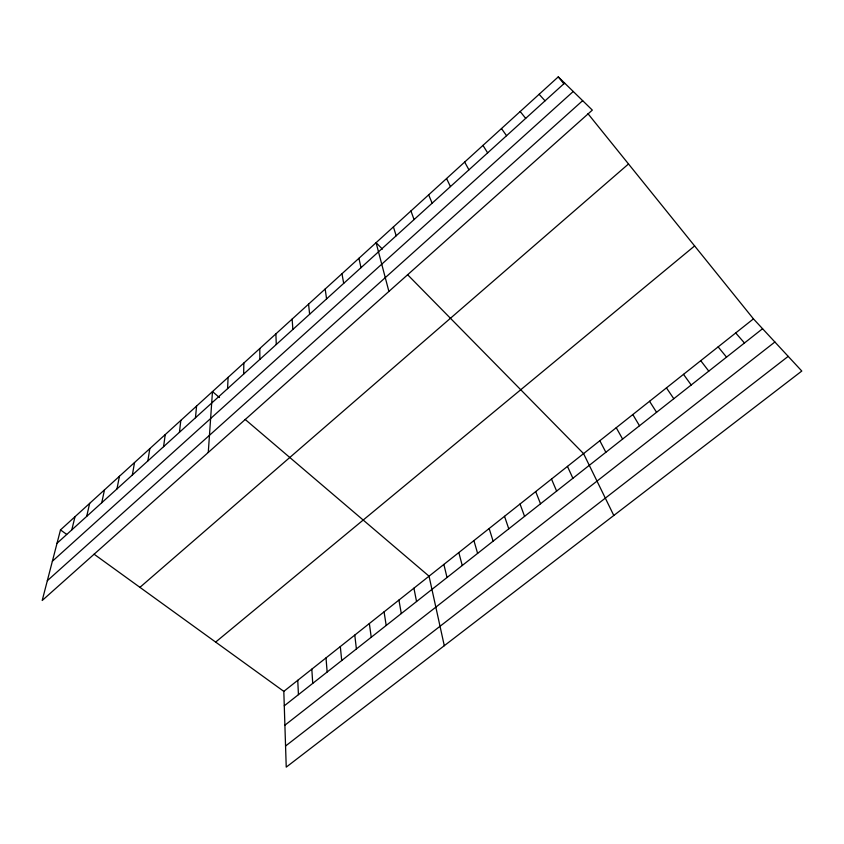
<?xml version="1.0" encoding="UTF-8"?>
<svg xmlns="http://www.w3.org/2000/svg" width="844" height="844" viewBox="0 0 844 844"><rect width="100%" height="100%" fill="white"/><g stroke="black" fill="none" stroke-linecap="round" stroke-linejoin="round"><path stroke-width="1.27" d="M243.652 374.071L243.853 363.026M227.585 388.641L228.091 377.373M208.278 452.447L212.477 391.584L219.472 397.535M195.481 417.748L196.568 406.069M179.445 432.286L180.816 420.396M163.578 446.666L165.234 434.586M147.879 460.898L149.81 448.618M132.35 474.993L134.544 462.523M116.968 488.929L119.437 476.269M101.755 502.729L104.477 489.889M86.689 516.38L89.664 503.362M71.782 529.895L75.01 516.707M60.494 529.916L42.2 600.485L592.33 110.1L558.264 76.867L60.494 529.916L66.644 534.357M57.033 543.272L564.625 83.071M52.37 561.249L573.245 91.479M47.338 580.683L582.655 100.658M139.925 587.35L628.516 163.968M215.642 642.084L694.623 245.931M283.816 691.373L753.449 318.874L801.8 371.043L286.232 767.133L283.816 691.373L94.074 554.191M284.27 705.827L762.575 328.717M284.892 725.196L774.887 341.999M285.557 746.022L788.201 356.368M245.14 419.415L429.047 576.178L444.292 645.713M382.427 249.117L376.086 242.671L388.894 291.433M407.483 274.595L583.563 453.618L613.799 515.473M539.116 94.285L545.045 100.816M735.704 332.947L744.471 343.002M718.139 346.884L726.536 357.139M558.264 76.867L563.929 83.883M587.962 113.687L753.449 318.874M520.189 111.513L525.685 118.371M700.742 360.683L708.781 371.138M683.513 374.346L691.204 385.001M501.473 128.552L506.558 135.715M666.443 387.881L673.797 398.716M649.553 401.28L656.569 412.305M482.968 145.4L487.642 152.859M632.821 414.552L639.499 425.756M616.247 427.697L622.608 439.08M464.664 162.059L468.937 169.823M599.831 440.716L605.865 452.278M446.56 178.538L450.443 186.587M567.463 466.394L572.886 478.284M551.501 479.044L556.629 491.102M428.647 194.827L432.149 203.172M535.697 491.588L540.519 503.794M520.031 504.005L524.567 516.37M410.933 210.947L414.066 219.567M504.522 516.317L508.774 528.829M489.151 528.502L493.118 541.173M393.42 226.899L396.184 235.782M473.917 540.593L477.609 553.4M458.819 552.556L462.248 565.512M443.87 564.425L447.025 577.507M358.943 258.285L360.989 267.685M413.919 588.173L416.556 601.54M341.978 273.72L343.687 283.384M398.927 600.063L401.301 613.556M384.073 611.847L386.193 625.467M325.183 288.996L326.565 298.903M369.356 623.526L371.233 637.273M354.775 635.089L356.4 648.962M308.577 304.114L309.621 314.263M340.322 646.546L341.714 660.546M326.006 657.909L327.156 672.024M292.14 319.074L292.868 329.455M311.816 669.165L312.734 683.397M297.753 680.317L298.438 694.665M275.882 333.876L276.283 344.489M259.783 348.53L259.878 359.354"/></g></svg>
